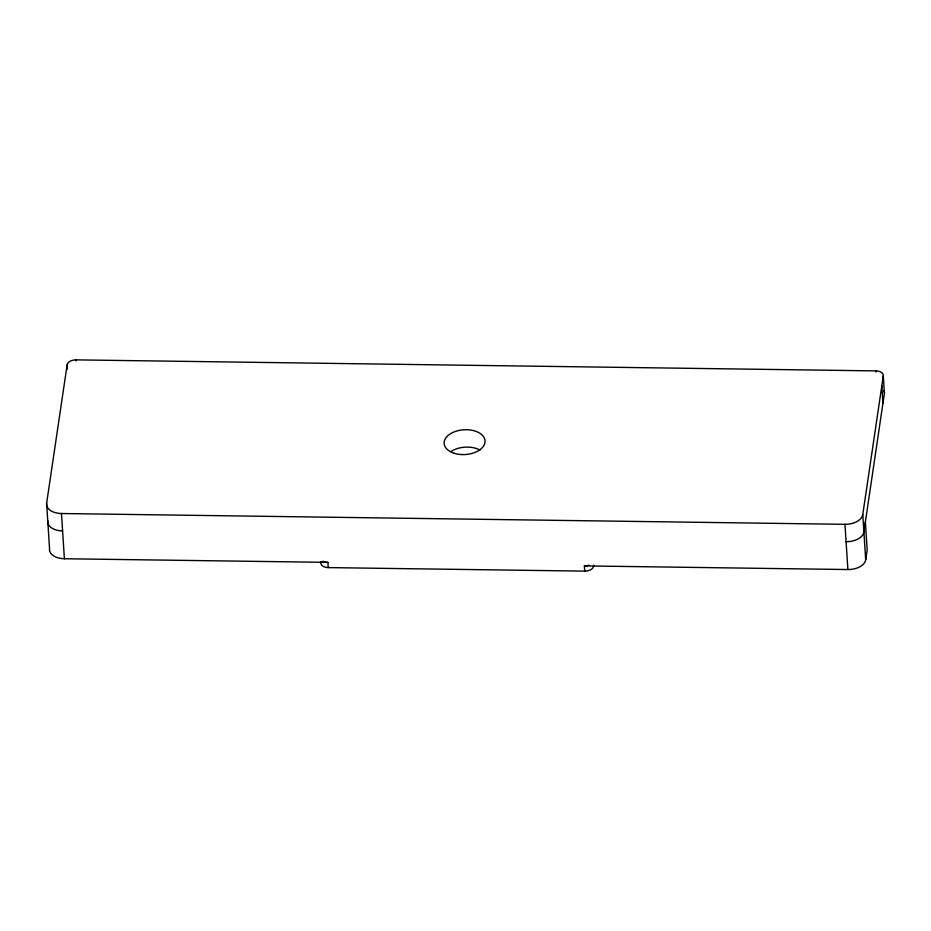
<?xml version="1.0" encoding="UTF-8"?>
<svg xmlns="http://www.w3.org/2000/svg" width="931" height="931" viewBox="0 0 931 931"><rect width="100%" height="100%" fill="white"/><g stroke="black" fill="none" stroke-linecap="round" stroke-linejoin="round"><path stroke-width="1.4" d="M593.757 565.326L593.617 566.269A8.204 4.958 -3.7 0 1 584.715 571.134L328.236 567.596L327.898 562.371L64.39 558.74A16.409 9.927 -3.7 0 1 49.541 548.557L46.62 503.345L67.148 364.731A8.204 4.958 -3.7 0 1 76.039 359.866L875.873 370.899A8.204 4.958 -3.7 0 1 883.286 375.984L884.415 393.382L863.887 531.985A16.409 9.927 -3.7 0 1 846.093 541.714M328.236 567.596A8.204 4.958 -3.7 0 1 320.811 562.499L320.951 561.568M584.715 571.134L584.377 565.908L847.897 569.539A16.409 9.927 -3.7 0 0 865.69 559.81L862.769 514.587L883.286 375.984M865.69 559.81L867.168 549.86L865.365 522.035M46.62 503.345A16.409 9.927 -3.7 0 0 61.469 513.516L844.964 524.328A16.409 9.927 -3.7 0 0 862.769 514.587M881.82 385.946L882.937 403.332M875.873 370.899L875.943 371.981M844.964 524.328L847.897 569.539M593.571 565.617L593.617 566.269M320.764 561.847L320.811 562.499M76.039 359.866L76.109 360.96M67.148 364.731L67.428 369.083M61.469 513.516L64.39 558.74M883.484 390.636A8.204 4.958 -3.7 0 1 884.415 393.382M588.974 565.164A8.204 4.958 -3.7 0 1 584.377 565.908M62.586 530.914A16.409 9.927 -3.7 0 1 47.737 520.732M451.035 451.488A20.517 12.406 -3.7 0 1 480 450.057M327.898 562.371A8.204 4.958 -3.7 0 1 322.917 561.195M454.34 453.327A20.517 12.406 -3.7 0 0 485.074 441.317A20.517 12.406 -3.7 0 0 454.34 431.821A20.517 12.406 -3.7 0 0 454.34 453.327"/></g></svg>
